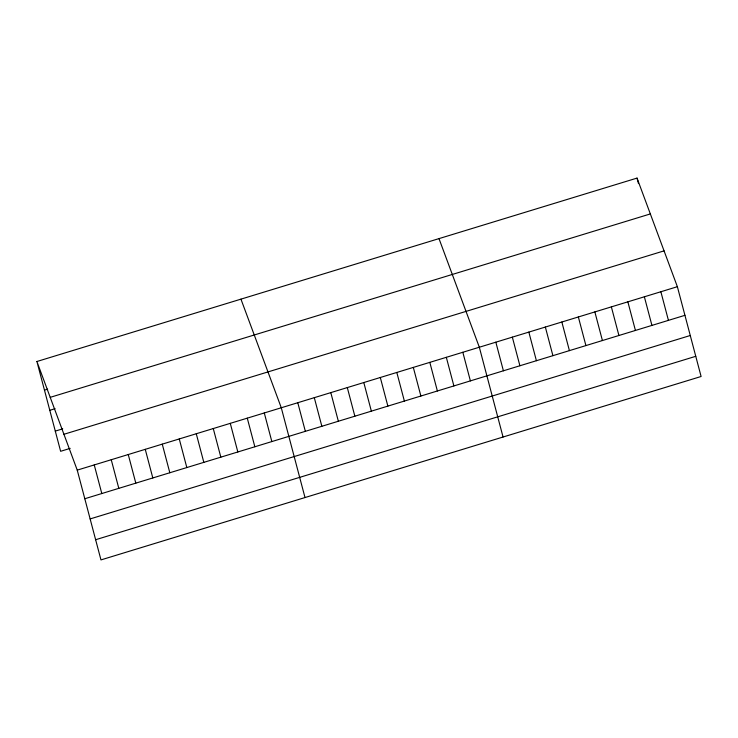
<?xml version="1.0" encoding="UTF-8"?>
<svg xmlns="http://www.w3.org/2000/svg" width="738" height="738" viewBox="0 0 738 738"><rect width="100%" height="100%" fill="white"/><g stroke="black" fill="none" stroke-linecap="round" stroke-linejoin="round"><path stroke-width="1.11" d="M36.9 361.509L637.032 178.089L677.373 286.704L701.1 376.491L100.968 559.911L77.241 470.124L36.9 361.509L60.627 451.296L70.184 448.372M44.465 390.125L47.647 389.147M50.212 397.348L650.353 213.928M49.797 410.31L55.11 408.686M55.285 431.112L62.73 428.833M63.929 434.285L664.062 250.865M77.241 470.124L677.373 286.704M84.796 498.74L684.938 315.32M90.137 518.925L690.27 335.504M95.626 539.727L695.768 356.306M438.99 238.614L479.331 347.229L503.058 437.025M240.948 299.148L281.289 407.763L305.006 497.55M637.032 178.089L638.49 183.587M660.87 291.75L668.434 320.366M644.366 296.796L651.931 325.403M627.863 301.833L635.427 330.449M611.359 306.879L618.924 335.495M594.856 311.925L602.42 340.541M578.352 316.971L585.917 345.587M561.849 322.017L569.413 350.624M545.345 327.054L552.91 355.67M528.842 332.1L536.406 360.716M512.338 337.146L519.903 365.762M495.835 342.192L503.399 370.799M462.827 352.275L470.392 380.891M446.324 357.321L453.888 385.937M429.82 362.367L437.385 390.983M413.317 367.413L420.881 396.02M396.813 372.45L404.378 401.066M380.31 377.496L387.865 406.112M363.806 382.542L371.362 411.158M347.303 387.588L354.858 416.204M330.799 392.625L338.355 421.241M314.296 397.671L321.851 426.287M297.792 402.717L305.347 431.333M264.287 412.957L271.842 441.573M247.276 418.16L254.841 446.767M230.274 423.354L237.839 451.97M213.273 428.547L220.828 457.163M196.271 433.75L203.826 462.357M179.26 438.944L186.825 467.56M162.259 444.138L169.823 472.754M145.257 449.341L152.812 477.947M128.255 454.534L135.81 483.15M111.244 459.728L118.809 488.344M94.243 464.931L101.807 493.547"/></g></svg>
